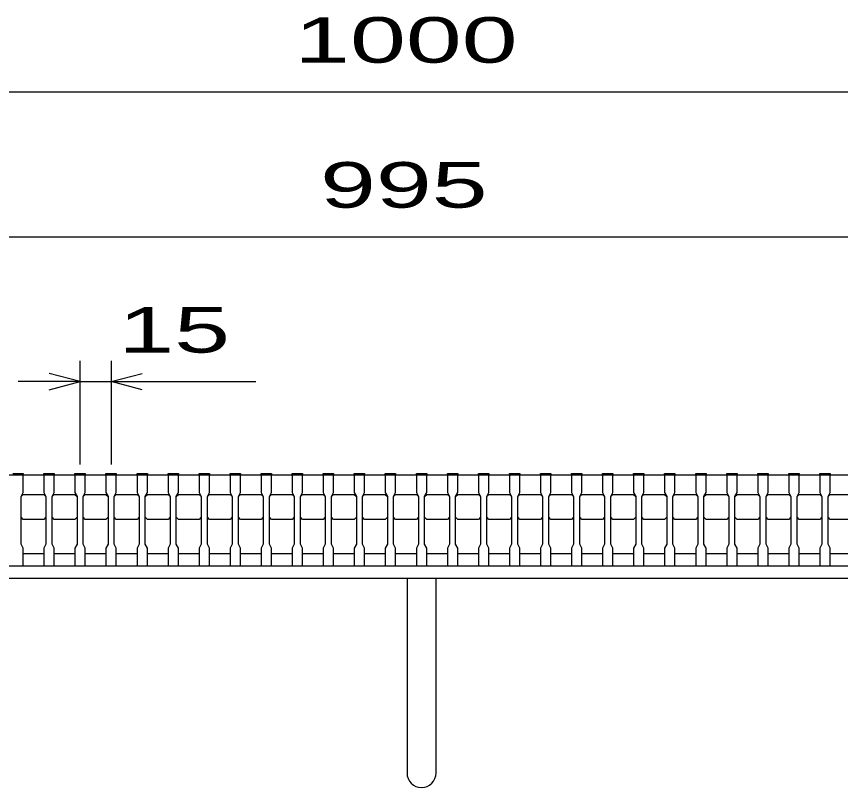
# Model space of a CAD drawing. Units: millimetres, scale not verified. Extents: x -1820 to 1736, y -1282 to 1048.
# Drawn here: x -1112.2 to -714, y -768.5 to -396.2 of the extents above; entities that cross this region are included whole.
import ezdxf
from ezdxf.enums import TextEntityAlignment as Align

# ---------------------------------------------------------------- set-up
doc = ezdxf.new("R2010")
doc.units = ezdxf.units.MM
doc.header["$LTSCALE"] = 10
for name, color, linetype, lineweight in [('16', 3, 'Continuous', 25), ('19', 6, 'Continuous', 25), ('22', 4, 'Continuous', 25)]:
    doc.layers.add(name, color=color, linetype=linetype, lineweight=lineweight)
doc.styles.add('ベクトル', font='')
doc.styles.get('ベクトル').set_extended_font_data('ベクトル')

msp = doc.modelspace()

# ---------------------------------------------------------------- linework, layer by layer
at = {"layer": '16'}
for p, q in [((-1114, -616.8), (-1109, -616.8)), ((-1109, -616.8), (-1109, -617.5)), ((-1099, -617.5), (-1099, -616.8)), ((-1099, -616.8), (-1094, -616.8)), ((-1094, -616.8), (-1094, -617.5)), ((-1084, -617.5), (-1084, -616.8)), ((-1084, -616.8), (-1079, -616.8)), ((-1079, -616.8), (-1079, -617.5)), ((-1069, -617.5), (-1069, -616.8)), ((-1069, -616.8), (-1064, -616.8)), ((-1064, -616.8), (-1064, -617.5)), ((-1054, -617.5), (-1054, -616.8)), ((-1054, -616.8), (-1049, -616.8)), ((-1049, -616.8), (-1049, -617.5)), ((-1039, -617.5), (-1039, -616.8)), ((-1039, -616.8), (-1034, -616.8)), ((-1034, -616.8), (-1034, -617.5)), ((-1024, -617.5), (-1024, -616.8)), ((-1024, -616.8), (-1019, -616.8)), ((-1019, -616.8), (-1019, -617.5)), ((-1009, -617.5), (-1009, -616.8)), ((-1009, -616.8), (-1004, -616.8)), ((-1004, -616.8), (-1004, -617.5)), ((-994, -617.5), (-994, -616.8)), ((-994, -616.8), (-989, -616.8)), ((-989, -616.8), (-989, -617.5)), ((-979, -617.5), (-979, -616.8)), ((-979, -616.8), (-974, -616.8)), ((-974, -616.8), (-974, -617.5)), ((-964, -617.5), (-964, -616.8)), ((-964, -616.8), (-959, -616.8)), ((-959, -616.8), (-959, -617.5)), ((-949, -617.5), (-949, -616.8)), ((-949, -616.8), (-944, -616.8)), ((-944, -616.8), (-944, -617.5)), ((-934, -617.5), (-934, -616.8)), ((-934, -616.8), (-929, -616.8)), ((-929, -616.8), (-929, -617.5)), ((-919, -617.5), (-919, -616.8)), ((-919, -616.8), (-914, -616.8)), ((-914, -616.8), (-914, -617.5)), ((-904, -617.5), (-904, -616.8)), ((-904, -616.8), (-899, -616.8)), ((-899, -616.8), (-899, -617.5)), ((-889, -617.5), (-889, -616.8)), ((-889, -616.8), (-884, -616.8)), ((-884, -616.8), (-884, -617.5)), ((-874, -617.5), (-874, -616.8)), ((-874, -616.8), (-869, -616.8)), ((-869, -616.8), (-869, -617.5)), ((-859, -617.5), (-859, -616.8)), ((-859, -616.8), (-854, -616.8)), ((-854, -616.8), (-854, -617.5)), ((-844, -617.5), (-844, -616.8)), ((-844, -616.8), (-839, -616.8)), ((-839, -616.8), (-839, -617.5)), ((-829, -617.5), (-829, -616.8)), ((-829, -616.8), (-824, -616.8)), ((-824, -616.8), (-824, -617.5)), ((-814, -617.5), (-814, -616.8)), ((-814, -616.8), (-809, -616.8)), ((-809, -616.8), (-809, -617.5)), ((-799, -617.5), (-799, -616.8)), ((-799, -616.8), (-794, -616.8)), ((-794, -616.8), (-794, -617.5)), ((-784, -617.5), (-784, -616.8)), ((-784, -616.8), (-779, -616.8)), ((-779, -616.8), (-779, -617.5)), ((-769, -617.5), (-769, -616.8)), ((-769, -616.8), (-764, -616.8)), ((-764, -616.8), (-764, -617.5)), ((-754, -617.5), (-754, -616.8)), ((-754, -616.8), (-749, -616.8)), ((-749, -616.8), (-749, -617.5)), ((-739, -617.5), (-739, -616.8)), ((-739, -616.8), (-734, -616.8)), ((-734, -616.8), (-734, -617.5)), ((-724, -617.5), (-724, -616.8)), ((-724, -616.8), (-719, -616.8)), ((-719, -616.8), (-719, -617.5)), ((-1414, -617.5), (-419, -617.5)), ((-1109, -617.5), (-1114, -617.5)), ((-1109, -626), (-1109, -617.5)), ((-1099, -617.5), (-1099, -626)), ((-1094, -617.5), (-1099, -617.5)), ((-1094, -626), (-1094, -617.5)), ((-1084, -617.5), (-1084, -626)), ((-1079, -617.5), (-1084, -617.5)), ((-1079, -626), (-1079, -617.5)), ((-1069, -617.5), (-1069, -626)), ((-1064, -617.5), (-1069, -617.5)), ((-1064, -626), (-1064, -617.5)), ((-1054, -617.5), (-1054, -626)), ((-1049, -617.5), (-1054, -617.5)), ((-1049, -626), (-1049, -617.5)), ((-1039, -617.5), (-1039, -626)), ((-1034, -617.5), (-1039, -617.5)), ((-1034, -626), (-1034, -617.5)), ((-1024, -617.5), (-1024, -626)), ((-1019, -617.5), (-1024, -617.5)), ((-1019, -626), (-1019, -617.5)), ((-1009, -617.5), (-1009, -626)), ((-1004, -617.5), (-1009, -617.5)), ((-1004, -626), (-1004, -617.5)), ((-994, -617.5), (-994, -626)), ((-989, -617.5), (-994, -617.5)), ((-989, -626), (-989, -617.5)), ((-979, -617.5), (-979, -626)), ((-974, -617.5), (-979, -617.5)), ((-974, -626), (-974, -617.5)), ((-964, -617.5), (-964, -626)), ((-959, -617.5), (-964, -617.5)), ((-959, -626), (-959, -617.5)), ((-949, -617.5), (-949, -626)), ((-944, -617.5), (-949, -617.5)), ((-944, -626), (-944, -617.5)), ((-934, -617.5), (-934, -626)), ((-929, -617.5), (-934, -617.5)), ((-929, -626), (-929, -617.5)), ((-919, -617.5), (-919, -626)), ((-914, -617.5), (-919, -617.5)), ((-914, -626), (-914, -617.5)), ((-904, -617.5), (-904, -626)), ((-899, -617.5), (-904, -617.5)), ((-899, -626), (-899, -617.5)), ((-889, -617.5), (-889, -626)), ((-884, -617.5), (-889, -617.5)), ((-884, -626), (-884, -617.5)), ((-874, -617.5), (-874, -626)), ((-869, -617.5), (-874, -617.5)), ((-869, -626), (-869, -617.5)), ((-859, -617.5), (-859, -626)), ((-854, -617.5), (-859, -617.5)), ((-854, -626), (-854, -617.5)), ((-844, -617.5), (-844, -626)), ((-839, -617.5), (-844, -617.5)), ((-839, -626), (-839, -617.5)), ((-829, -617.5), (-829, -626)), ((-824, -617.5), (-829, -617.5)), ((-824, -626), (-824, -617.5)), ((-814, -617.5), (-814, -626)), ((-809, -617.5), (-814, -617.5)), ((-809, -626), (-809, -617.5)), ((-799, -617.5), (-799, -626)), ((-794, -617.5), (-799, -617.5)), ((-794, -626), (-794, -617.5)), ((-784, -617.5), (-784, -626)), ((-779, -617.5), (-784, -617.5)), ((-779, -626), (-779, -617.5)), ((-769, -617.5), (-769, -626)), ((-764, -617.5), (-769, -617.5)), ((-764, -626), (-764, -617.5)), ((-754, -617.5), (-754, -626)), ((-749, -617.5), (-754, -617.5)), ((-749, -626), (-749, -617.5)), ((-739, -617.5), (-739, -626)), ((-734, -617.5), (-739, -617.5)), ((-734, -626), (-734, -617.5)), ((-724, -617.5), (-724, -626)), ((-719, -617.5), (-724, -617.5)), ((-719, -626), (-719, -617.5)), ((-1110, -628), (-1109, -626)), ((-1110, -628), (-1109, -627)), ((-1110, -651), (-1110, -628)), ((-1109, -627), (-1099, -627)), ((-1099, -626), (-1098, -628)), ((-1099, -627), (-1098, -628)), ((-1098, -628), (-1098, -651)), ((-1095, -628), (-1094, -626)), ((-1095, -628), (-1094, -627)), ((-1095, -651), (-1095, -628)), ((-1094, -627), (-1084, -627)), ((-1084, -626), (-1083, -628)), ((-1084, -627), (-1083, -628)), ((-1083, -628), (-1083, -651)), ((-1080, -628), (-1079, -626)), ((-1080, -628), (-1079, -627)), ((-1080, -651), (-1080, -628)), ((-1079, -627), (-1069, -627)), ((-1069, -626), (-1068, -628)), ((-1069, -627), (-1068, -628)), ((-1068, -628), (-1068, -651)), ((-1065, -628), (-1064, -626)), ((-1065, -628), (-1064, -627)), ((-1065, -651), (-1065, -628)), ((-1064, -627), (-1054, -627)), ((-1054, -626), (-1053, -628)), ((-1054, -627), (-1053, -628)), ((-1053, -628), (-1053, -651)), ((-1050, -628), (-1049, -626)), ((-1050, -628), (-1049, -627)), ((-1050, -651), (-1050, -628)), ((-1049, -627), (-1039, -627)), ((-1039, -626), (-1038, -628)), ((-1039, -627), (-1038, -628)), ((-1038, -628), (-1038, -651)), ((-1035, -628), (-1034, -626)), ((-1035, -628), (-1034, -627)), ((-1035, -651), (-1035, -628)), ((-1034, -627), (-1024, -627)), ((-1024, -626), (-1023, -628)), ((-1024, -627), (-1023, -628)), ((-1023, -628), (-1023, -651)), ((-1020, -628), (-1019, -626)), ((-1020, -628), (-1019, -627)), ((-1020, -651), (-1020, -628)), ((-1019, -627), (-1009, -627)), ((-1009, -626), (-1008, -628)), ((-1009, -627), (-1008, -628)), ((-1008, -628), (-1008, -651)), ((-1005, -628), (-1004, -626)), ((-1005, -628), (-1004, -627)), ((-1005, -651), (-1005, -628)), ((-1004, -627), (-994, -627)), ((-994, -626), (-993, -628)), ((-994, -627), (-993, -628)), ((-993, -628), (-993, -651)), ((-990, -628), (-989, -626)), ((-990, -628), (-989, -627)), ((-990, -651), (-990, -628)), ((-989, -627), (-979, -627)), ((-979, -626), (-978, -628)), ((-979, -627), (-978, -628)), ((-978, -628), (-978, -651)), ((-975, -628), (-974, -626)), ((-975, -628), (-974, -627)), ((-975, -651), (-975, -628)), ((-974, -627), (-964, -627)), ((-964, -626), (-963, -628)), ((-964, -627), (-963, -628)), ((-963, -628), (-963, -651)), ((-960, -628), (-959, -626)), ((-960, -628), (-959, -627)), ((-960, -651), (-960, -628)), ((-959, -627), (-949, -627)), ((-949, -626), (-948, -628)), ((-949, -627), (-948, -628)), ((-948, -628), (-948, -651)), ((-945, -628), (-944, -626)), ((-945, -628), (-944, -627)), ((-945, -651), (-945, -628)), ((-944, -627), (-934, -627)), ((-934, -626), (-933, -628)), ((-934, -627), (-933, -628)), ((-933, -628), (-933, -651)), ((-930, -628), (-929, -626)), ((-930, -628), (-929, -627)), ((-930, -651), (-930, -628)), ((-929, -627), (-919, -627)), ((-919, -626), (-918, -628)), ((-919, -627), (-918, -628)), ((-918, -628), (-918, -651)), ((-915, -628), (-914, -626)), ((-915, -628), (-914, -627)), ((-915, -651), (-915, -628)), ((-914, -627), (-904, -627)), ((-904, -626), (-903, -628)), ((-904, -627), (-903, -628)), ((-903, -628), (-903, -651)), ((-900, -628), (-899, -626)), ((-900, -628), (-899, -627)), ((-900, -651), (-900, -628)), ((-899, -627), (-889, -627)), ((-889, -626), (-888, -628)), ((-889, -627), (-888, -628)), ((-888, -628), (-888, -651)), ((-885, -628), (-884, -626)), ((-885, -628), (-884, -627)), ((-885, -651), (-885, -628)), ((-884, -627), (-874, -627)), ((-874, -626), (-873, -628)), ((-874, -627), (-873, -628)), ((-873, -628), (-873, -651)), ((-870, -628), (-869, -626)), ((-870, -628), (-869, -627)), ((-870, -651), (-870, -628)), ((-869, -627), (-859, -627)), ((-859, -626), (-858, -628)), ((-859, -627), (-858, -628)), ((-858, -628), (-858, -651)), ((-855, -628), (-854, -626)), ((-855, -628), (-854, -627)), ((-855, -651), (-855, -628)), ((-854, -627), (-844, -627)), ((-844, -626), (-843, -628)), ((-844, -627), (-843, -628)), ((-843, -628), (-843, -651)), ((-840, -628), (-839, -626)), ((-840, -628), (-839, -627)), ((-840, -651), (-840, -628)), ((-839, -627), (-829, -627)), ((-829, -626), (-828, -628)), ((-829, -627), (-828, -628)), ((-828, -628), (-828, -651)), ((-825, -628), (-824, -626)), ((-825, -628), (-824, -627)), ((-825, -651), (-825, -628)), ((-824, -627), (-814, -627)), ((-814, -626), (-813, -628)), ((-814, -627), (-813, -628)), ((-813, -628), (-813, -651)), ((-810, -628), (-809, -626)), ((-810, -628), (-809, -627)), ((-810, -651), (-810, -628)), ((-809, -627), (-799, -627)), ((-799, -626), (-798, -628)), ((-799, -627), (-798, -628)), ((-798, -628), (-798, -651)), ((-795, -628), (-794, -626)), ((-795, -628), (-794, -627)), ((-795, -651), (-795, -628)), ((-794, -627), (-784, -627)), ((-784, -626), (-783, -628)), ((-784, -627), (-783, -628)), ((-783, -628), (-783, -651)), ((-780, -628), (-779, -626)), ((-780, -628), (-779, -627)), ((-780, -651), (-780, -628)), ((-779, -627), (-769, -627)), ((-769, -626), (-768, -628)), ((-769, -627), (-768, -628)), ((-768, -628), (-768, -651)), ((-765, -628), (-764, -626)), ((-765, -628), (-764, -627)), ((-765, -651), (-765, -628)), ((-764, -627), (-754, -627)), ((-754, -626), (-753, -628)), ((-754, -627), (-753, -628)), ((-753, -628), (-753, -651)), ((-750, -628), (-749, -626)), ((-750, -628), (-749, -627)), ((-750, -651), (-750, -628)), ((-749, -627), (-739, -627)), ((-739, -626), (-738, -628)), ((-739, -627), (-738, -628)), ((-738, -628), (-738, -651)), ((-735, -628), (-734, -626)), ((-735, -628), (-734, -627)), ((-735, -651), (-735, -628)), ((-734, -627), (-724, -627)), ((-724, -626), (-723, -628)), ((-724, -627), (-723, -628)), ((-723, -628), (-723, -651)), ((-720, -628), (-719, -626)), ((-720, -628), (-719, -627)), ((-720, -651), (-720, -628)), ((-719, -627), (-709, -627)), ((-1109, -639), (-1110, -638)), ((-1099, -639), (-1109, -639)), ((-1098, -638), (-1099, -639)), ((-1094, -639), (-1095, -638)), ((-1084, -639), (-1094, -639)), ((-1083, -638), (-1084, -639)), ((-1079, -639), (-1080, -638)), ((-1069, -639), (-1079, -639)), ((-1068, -638), (-1069, -639)), ((-1064, -639), (-1065, -638)), ((-1054, -639), (-1064, -639)), ((-1053, -638), (-1054, -639)), ((-1049, -639), (-1050, -638)), ((-1039, -639), (-1049, -639)), ((-1038, -638), (-1039, -639)), ((-1034, -639), (-1035, -638)), ((-1024, -639), (-1034, -639)), ((-1023, -638), (-1024, -639)), ((-1019, -639), (-1020, -638)), ((-1009, -639), (-1019, -639)), ((-1008, -638), (-1009, -639)), ((-1004, -639), (-1005, -638)), ((-994, -639), (-1004, -639)), ((-993, -638), (-994, -639)), ((-989, -639), (-990, -638)), ((-979, -639), (-989, -639)), ((-978, -638), (-979, -639)), ((-974, -639), (-975, -638)), ((-964, -639), (-974, -639)), ((-963, -638), (-964, -639)), ((-959, -639), (-960, -638)), ((-949, -639), (-959, -639)), ((-948, -638), (-949, -639)), ((-944, -639), (-945, -638)), ((-934, -639), (-944, -639)), ((-933, -638), (-934, -639)), ((-929, -639), (-930, -638)), ((-919, -639), (-929, -639)), ((-918, -638), (-919, -639)), ((-914, -639), (-915, -638)), ((-904, -639), (-914, -639)), ((-903, -638), (-904, -639)), ((-899, -639), (-900, -638)), ((-889, -639), (-899, -639)), ((-888, -638), (-889, -639)), ((-884, -639), (-885, -638)), ((-874, -639), (-884, -639)), ((-873, -638), (-874, -639)), ((-869, -639), (-870, -638)), ((-859, -639), (-869, -639)), ((-858, -638), (-859, -639)), ((-854, -639), (-855, -638)), ((-844, -639), (-854, -639)), ((-843, -638), (-844, -639)), ((-839, -639), (-840, -638)), ((-829, -639), (-839, -639)), ((-828, -638), (-829, -639)), ((-824, -639), (-825, -638)), ((-814, -639), (-824, -639)), ((-813, -638), (-814, -639)), ((-809, -639), (-810, -638)), ((-799, -639), (-809, -639)), ((-798, -638), (-799, -639)), ((-794, -639), (-795, -638)), ((-784, -639), (-794, -639)), ((-783, -638), (-784, -639)), ((-779, -639), (-780, -638)), ((-769, -639), (-779, -639)), ((-768, -638), (-769, -639)), ((-764, -639), (-765, -638)), ((-754, -639), (-764, -639)), ((-753, -638), (-754, -639)), ((-749, -639), (-750, -638)), ((-739, -639), (-749, -639)), ((-738, -638), (-739, -639)), ((-734, -639), (-735, -638)), ((-724, -639), (-734, -639)), ((-723, -638), (-724, -639)), ((-719, -639), (-720, -638)), ((-709, -639), (-719, -639)), ((-1109, -653), (-1110, -651)), ((-1109, -661.5), (-1109, -653)), ((-1098, -651), (-1099, -653)), ((-1099, -653), (-1099, -661.5)), ((-1094, -653), (-1095, -651)), ((-1094, -661.5), (-1094, -653)), ((-1083, -651), (-1084, -653)), ((-1084, -653), (-1084, -661.5)), ((-1079, -653), (-1080, -651)), ((-1079, -661.5), (-1079, -653)), ((-1068, -651), (-1069, -653)), ((-1069, -653), (-1069, -661.5)), ((-1064, -653), (-1065, -651)), ((-1064, -661.5), (-1064, -653)), ((-1053, -651), (-1054, -653)), ((-1054, -653), (-1054, -661.5)), ((-1049, -653), (-1050, -651)), ((-1049, -661.5), (-1049, -653)), ((-1038, -651), (-1039, -653)), ((-1039, -653), (-1039, -661.5)), ((-1034, -653), (-1035, -651)), ((-1034, -661.5), (-1034, -653)), ((-1023, -651), (-1024, -653)), ((-1024, -653), (-1024, -661.5)), ((-1019, -653), (-1020, -651)), ((-1019, -661.5), (-1019, -653)), ((-1008, -651), (-1009, -653)), ((-1009, -653), (-1009, -661.5)), ((-1004, -653), (-1005, -651)), ((-1004, -661.5), (-1004, -653)), ((-993, -651), (-994, -653)), ((-994, -653), (-994, -661.5)), ((-989, -653), (-990, -651)), ((-989, -661.5), (-989, -653)), ((-978, -651), (-979, -653)), ((-979, -653), (-979, -661.5)), ((-974, -653), (-975, -651)), ((-974, -661.5), (-974, -653)), ((-963, -651), (-964, -653)), ((-964, -653), (-964, -661.5)), ((-959, -653), (-960, -651)), ((-959, -661.5), (-959, -653)), ((-948, -651), (-949, -653)), ((-949, -653), (-949, -661.5)), ((-944, -653), (-945, -651)), ((-944, -661.5), (-944, -653)), ((-933, -651), (-934, -653)), ((-934, -653), (-934, -661.5)), ((-929, -653), (-930, -651)), ((-929, -661.5), (-929, -653)), ((-918, -651), (-919, -653)), ((-919, -653), (-919, -661.5)), ((-914, -653), (-915, -651)), ((-914, -661.5), (-914, -653)), ((-903, -651), (-904, -653)), ((-904, -653), (-904, -661.5)), ((-899, -653), (-900, -651)), ((-899, -661.5), (-899, -653)), ((-888, -651), (-889, -653)), ((-889, -653), (-889, -661.5)), ((-884, -653), (-885, -651)), ((-884, -661.5), (-884, -653)), ((-873, -651), (-874, -653)), ((-874, -653), (-874, -661.5)), ((-869, -653), (-870, -651)), ((-869, -661.5), (-869, -653)), ((-858, -651), (-859, -653)), ((-859, -653), (-859, -661.5)), ((-854, -653), (-855, -651)), ((-854, -661.5), (-854, -653)), ((-843, -651), (-844, -653)), ((-844, -653), (-844, -661.5)), ((-839, -653), (-840, -651)), ((-839, -661.5), (-839, -653)), ((-828, -651), (-829, -653)), ((-829, -653), (-829, -661.5)), ((-824, -653), (-825, -651)), ((-824, -661.5), (-824, -653)), ((-813, -651), (-814, -653)), ((-814, -653), (-814, -661.5)), ((-809, -653), (-810, -651)), ((-809, -661.5), (-809, -653)), ((-798, -651), (-799, -653)), ((-799, -653), (-799, -661.5)), ((-794, -653), (-795, -651)), ((-794, -661.5), (-794, -653)), ((-783, -651), (-784, -653)), ((-784, -653), (-784, -661.5)), ((-779, -653), (-780, -651)), ((-779, -661.5), (-779, -653)), ((-768, -651), (-769, -653)), ((-769, -653), (-769, -661.5)), ((-764, -653), (-765, -651)), ((-764, -661.5), (-764, -653)), ((-753, -651), (-754, -653)), ((-754, -653), (-754, -661.5)), ((-749, -653), (-750, -651)), ((-749, -661.5), (-749, -653)), ((-738, -651), (-739, -653)), ((-739, -653), (-739, -661.5)), ((-734, -653), (-735, -651)), ((-734, -661.5), (-734, -653)), ((-723, -651), (-724, -653)), ((-724, -653), (-724, -661.5)), ((-719, -653), (-720, -651)), ((-719, -661.5), (-719, -653)), ((-1109, -655.5), (-1099, -655.5)), ((-1094, -655.5), (-1084, -655.5)), ((-1079, -655.5), (-1069, -655.5)), ((-1064, -655.5), (-1054, -655.5)), ((-1049, -655.5), (-1039, -655.5)), ((-1034, -655.5), (-1024, -655.5)), ((-1019, -655.5), (-1009, -655.5)), ((-1004, -655.5), (-994, -655.5)), ((-989, -655.5), (-979, -655.5)), ((-974, -655.5), (-964, -655.5)), ((-959, -655.5), (-949, -655.5)), ((-944, -655.5), (-934, -655.5)), ((-929, -655.5), (-919, -655.5)), ((-914, -655.5), (-904, -655.5)), ((-899, -655.5), (-889, -655.5)), ((-884, -655.5), (-874, -655.5)), ((-869, -655.5), (-859, -655.5)), ((-854, -655.5), (-844, -655.5)), ((-839, -655.5), (-829, -655.5)), ((-824, -655.5), (-814, -655.5)), ((-809, -655.5), (-799, -655.5)), ((-794, -655.5), (-784, -655.5)), ((-779, -655.5), (-769, -655.5)), ((-764, -655.5), (-754, -655.5)), ((-749, -655.5), (-739, -655.5)), ((-734, -655.5), (-724, -655.5)), ((-719, -655.5), (-709, -655.5)), ((-1114, -661.5), (-1109, -661.5)), ((-1099, -661.5), (-1094, -661.5)), ((-1084, -661.5), (-1079, -661.5)), ((-1069, -661.5), (-1064, -661.5)), ((-1054, -661.5), (-1049, -661.5)), ((-1039, -661.5), (-1034, -661.5)), ((-1024, -661.5), (-1019, -661.5)), ((-1009, -661.5), (-1004, -661.5)), ((-994, -661.5), (-989, -661.5)), ((-979, -661.5), (-974, -661.5)), ((-964, -661.5), (-959, -661.5)), ((-949, -661.5), (-944, -661.5)), ((-934, -661.5), (-929, -661.5)), ((-919, -661.5), (-914, -661.5)), ((-904, -661.5), (-899, -661.5)), ((-889, -661.5), (-884, -661.5)), ((-874, -661.5), (-869, -661.5)), ((-859, -661.5), (-854, -661.5)), ((-844, -661.5), (-839, -661.5)), ((-829, -661.5), (-824, -661.5)), ((-814, -661.5), (-809, -661.5)), ((-799, -661.5), (-794, -661.5)), ((-784, -661.5), (-779, -661.5)), ((-769, -661.5), (-764, -661.5)), ((-754, -661.5), (-749, -661.5)), ((-739, -661.5), (-734, -661.5)), ((-724, -661.5), (-719, -661.5))]:
    msp.add_line(p, q, dxfattribs=at)
at = {"layer": '19'}
for p, q in [((-1416.5, -661.5), (-416.5, -661.5)), ((-416.5, -667.5), (-1416.5, -667.5)), ((-923.5, -667.5), (-923.5, -761.5)), ((-909.5, -761.5), (-909.5, -667.5))]:
    msp.add_line(p, q, dxfattribs=at)
msp.add_arc((-916.5, -761.5), 7, 180, 0, dxfattribs=at)
at = {"layer": '22'}
for p, q in [((-1416.5, -432.5), (-416.5, -432.5)), ((-1414, -502.5), (-419, -502.5)), ((-1081.5, -612.5), (-1081.5, -562.5)), ((-1066.5, -562.5), (-1066.5, -612.5)), ((-1081.5, -572.5), (-1096.5, -568.5)), ((-1066.5, -572.5), (-1051.5, -568.5)), ((-1081.5, -572.5), (-1111.5, -572.5)), ((-1096.5, -576.5), (-1081.5, -572.5)), ((-1081.5, -572.5), (-1066.5, -572.5)), ((-1051.5, -576.5), (-1066.5, -572.5)), ((-1066.5, -572.5), (-996.5, -572.5))]:
    msp.add_line(p, q, dxfattribs=at)

# ---------------------------------------------------------------- texts
at = {"layer": '22', "color": 2, "style": 'ベクトル', "width": 1.65}
for s, p in [(' 1000 ', (-991.5, -407.5)), (' 995 ', (-979, -477.5)), (' 15 ', (-1076.5, -547.5))]:
    msp.add_text(s, height=21.99, dxfattribs=at).set_placement(p, align=Align.MIDDLE_LEFT)

doc.saveas('drawing.dxf')
